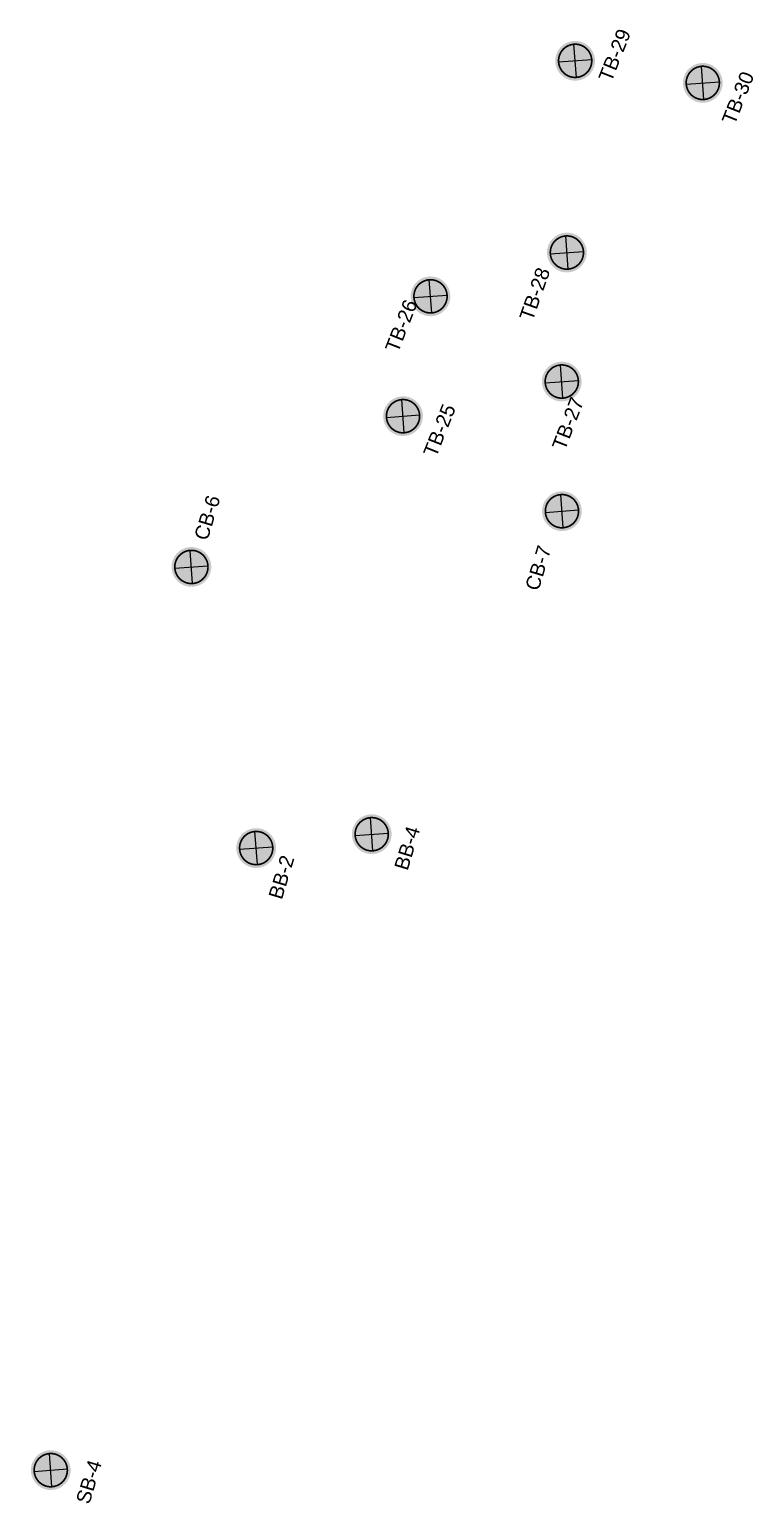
# Model space of a CAD drawing. Header units: millimetres. Extents: x 219800 to 220983, y 445090 to 449885.
# Drawn here: x 219971.7 to 220154.8, y 447607.7 to 447980.2 of the extents above; entities that cross this region are included whole.
import ezdxf

# ---------------------------------------------------------------- set-up
doc = ezdxf.new("R2010")
doc.units = ezdxf.units.MM
for name, color, linetype in [('!NBB', 5, 'Continuous'), ('!NCB', 210, 'Continuous'), ('!NSB', 3, 'Continuous'), ('!NTB', 1, 'Continuous'), ('보링점', 2, 'Continuous')]:
    doc.layers.add(name, color=color, linetype=linetype)
doc.styles.get("Standard").update_dxf_attribs({"font": 'arial.ttf'})

# ---------------------------------------------------------------- blocks, each defined once
blk = doc.blocks.new('NSB')
at = {"layer": '!NSB'}
blk.add_hatch(color=255, dxfattribs=at).paths.add_polyline_path([(-6, 0, 1), (6, 0, 1)])
h = blk.add_hatch(color=256, dxfattribs=at)
h.paths.add_polyline_path([(0, 4.9, 0.414214), (-4.9, 0), (0, 0)])
h.paths.add_polyline_path([(4.9, 0), (0, 0), (0, -4.9, 0.414214)])
at = {"layer": '!NSB', "const_width": 0.5, "flags": 128}
blk.add_lwpolyline([(-5, 0, -1), (5, 0, -1)], format="xyb", close=True, dxfattribs=at)
at = {"layer": '!NSB'}
for points in [[(0, 5), (0, -5)], [(-5, 0), (5, 0)]]:
    blk.add_lwpolyline(points, dxfattribs=at)
blk = doc.blocks.new('NBB')
at = {"layer": '!NBB'}
blk.add_hatch(color=255, dxfattribs=at).paths.add_polyline_path([(-6, 0, 1), (6, 0, 1)])
h = blk.add_hatch(color=256, dxfattribs=at)
h.paths.add_polyline_path([(0, 4.9, 0.414214), (-4.9, 0), (0, 0)])
h.paths.add_polyline_path([(4.9, 0), (0, 0), (0, -4.9, 0.414214)])
at = {"layer": '!NBB', "const_width": 0.5, "flags": 128}
blk.add_lwpolyline([(-5, 0, -1), (5, 0, -1)], format="xyb", close=True, dxfattribs=at)
at = {"layer": '!NBB'}
for points in [[(0, 5), (0, -5)], [(-5, 0), (5, 0)]]:
    blk.add_lwpolyline(points, dxfattribs=at)
blk = doc.blocks.new('NTB')
at = {"layer": '!NTB'}
blk.add_hatch(color=255, dxfattribs=at).paths.add_polyline_path([(-6, 0, 1), (6, 0, 1)])
h = blk.add_hatch(color=256, dxfattribs=at)
h.paths.add_polyline_path([(0, 4.9, 0.414214), (-4.9, 0), (0, 0)])
h.paths.add_polyline_path([(4.9, 0), (0, 0), (0, -4.9, 0.414214)])
at = {"layer": '!NTB', "const_width": 0.5, "flags": 128}
blk.add_lwpolyline([(-5, 0, -1), (5, 0, -1)], format="xyb", close=True, dxfattribs=at)
at = {"layer": '!NTB'}
for points in [[(0, 5), (0, -5)], [(-5, 0), (5, 0)]]:
    blk.add_lwpolyline(points, dxfattribs=at)
blk = doc.blocks.new('NCB')
at = {"layer": '!NCB'}
blk.add_hatch(color=255, dxfattribs=at).paths.add_polyline_path([(-6, 0, 1), (6, 0, 1)])
h = blk.add_hatch(color=256, dxfattribs=at)
h.paths.add_polyline_path([(0, 4.9, 0.414214), (-4.9, 0), (0, 0)])
h.paths.add_polyline_path([(4.9, 0), (0, 0), (0, -4.9, 0.414214)])
at = {"layer": '!NCB', "const_width": 0.5, "flags": 128}
blk.add_lwpolyline([(-5, 0, -1), (5, 0, -1)], format="xyb", close=True, dxfattribs=at)
at = {"layer": '!NCB'}
for points in [[(0, 5), (0, -5)], [(-5, 0), (5, 0)]]:
    blk.add_lwpolyline(points, dxfattribs=at)

msp = doc.modelspace()

# ---------------------------------------------------------------- block references
at = {"layer": '!NBB', "color": 1, "xscale": 0.84, "yscale": 0.84, "zscale": 0.84, "rotation": 94.09000000044573}
for p in [(220058.24, 447776.84), (220029.02, 447773.34)]:
    msp.add_blockref('NBB', p, dxfattribs=at)
at = {"layer": '!NCB', "color": 1, "xscale": 0.84, "yscale": 0.84, "zscale": 0.84, "rotation": 94.09000000044573}
for p in [(220106.35, 447858.49), (220012.64, 447844.39)]:
    msp.add_blockref('NCB', p, dxfattribs=at)
at = {"layer": '!NSB', "color": 1, "xscale": 0.84, "yscale": 0.84, "zscale": 0.84, "rotation": 94.09000000044573}
msp.add_blockref('NSB', (219977.07, 447616.11), dxfattribs=at)
at = {"layer": '!NTB', "color": 1, "xscale": 0.84, "yscale": 0.84, "zscale": 0.84, "rotation": 94.09000000044573}
for p in [(220109.69, 447972.32), (220141.97, 447966.74), (220107.6, 447923.86), (220073.11, 447912.79), (220106.31, 447891.25), (220066.16, 447882.5)]:
    msp.add_blockref('NTB', p, dxfattribs=at)

# ---------------------------------------------------------------- texts
at = {"layer": '보링점'}
for s, rotation, p in [('TB-29', 68.4326, (220118.83, 447966.71)), ('TB-30', 68.4326, (220150.02, 447955.92)), ('TB-28', 70.6561, (220098.89, 447906.33)), ('TB-26', 68.4434, (220064.86, 447898.31)), ('TB-27', 68.9949, (220107.1, 447873.61)), ('TB-25', 68.257, (220074.51, 447871.89)), ('CB-6', 73.1548, (220016.69, 447850.85)), ('CB-7', 73.1548, (220100.4, 447838.14)), ('BB-4', 73.1548, (220067.3, 447767.46)), ('BB-2', 73.1548, (220035.5, 447760.12)), ('SB-4', 73.1548, (219986.81, 447607.28))]:
    msp.add_text(s, height=3.6, rotation=rotation, dxfattribs=at).set_placement(p)

doc.saveas('drawing.dxf')
